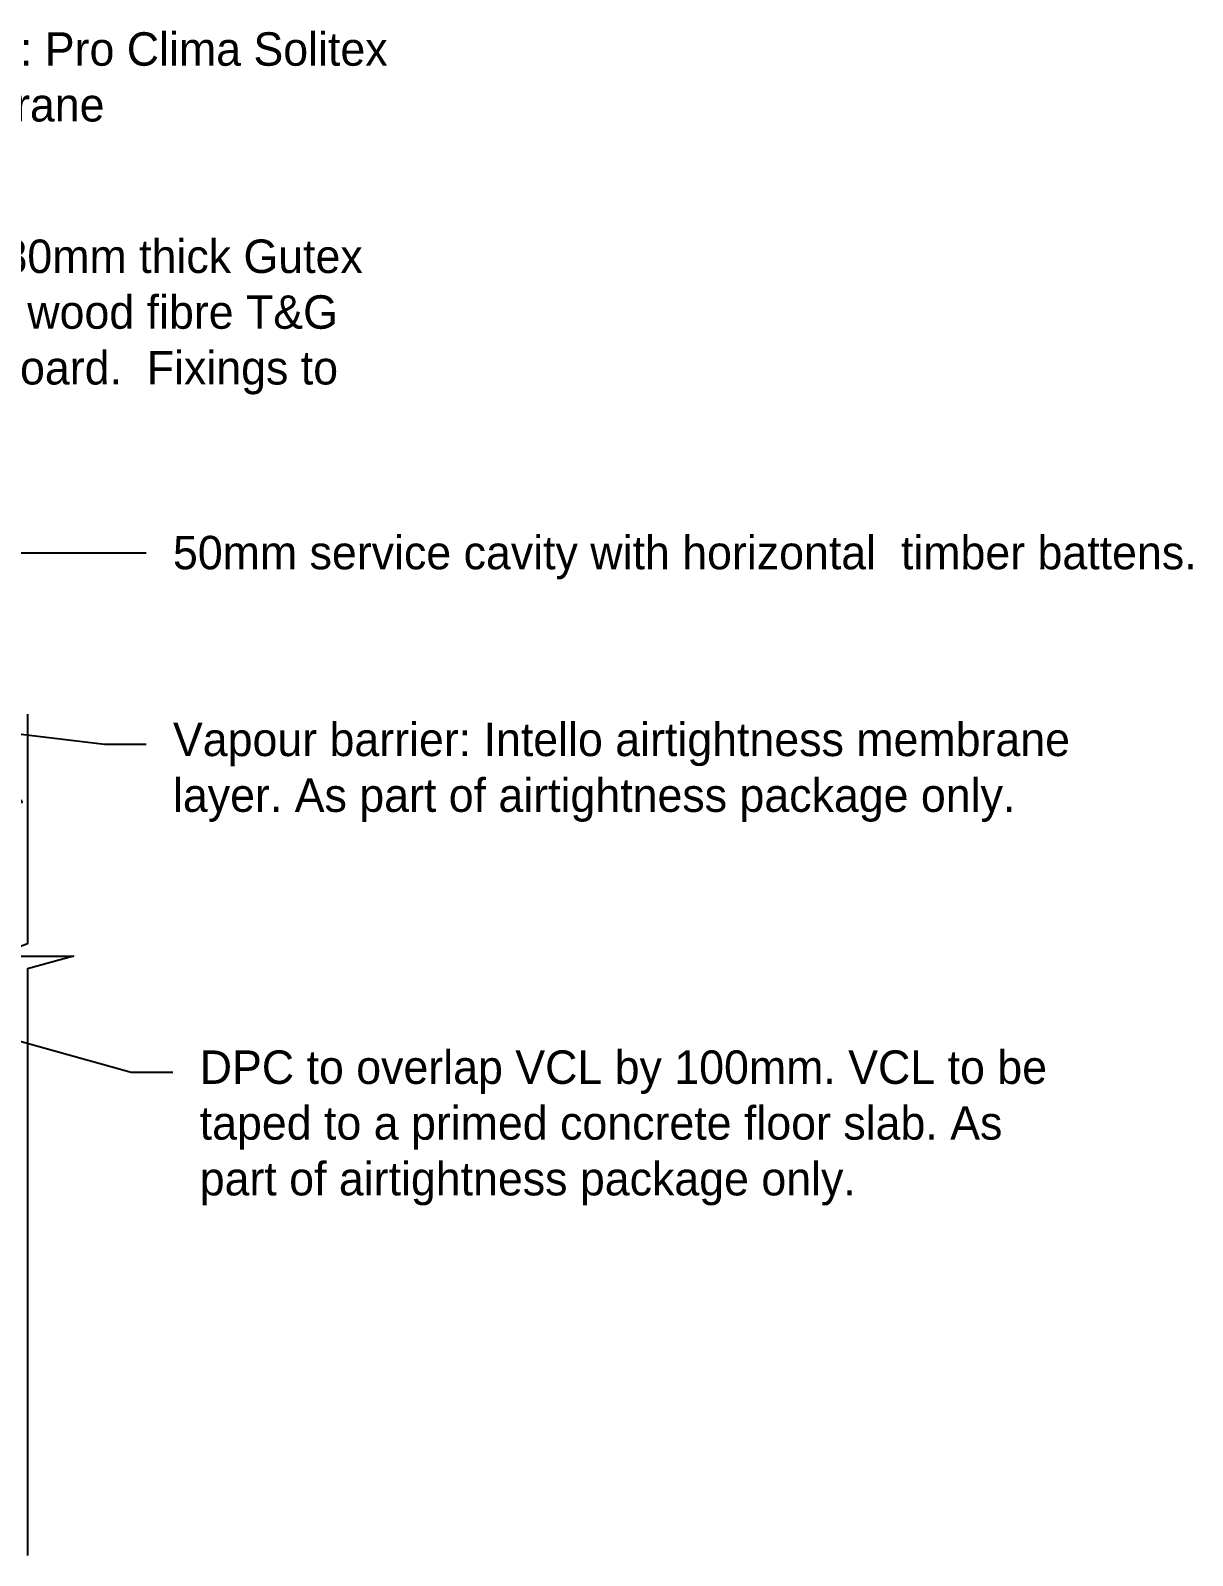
# Model space of a CAD drawing. Header units: millimetres. Extents: x -1562 to 49121, y -21091 to 0.
# Drawn here: x 45181 to 46050, y -7076 to -5936 of the extents above; entities that cross this region are included whole.
import ezdxf
from ezdxf import colors
from ezdxf.entities.mleader import LeaderData, LeaderLine
from ezdxf.math import Vec2, Vec3

# ---------------------------------------------------------------- set-up
doc = ezdxf.new("R2010")
doc.units = ezdxf.units.MM
doc.header["$MEASUREMENT"] = 0
doc.layers.add('-TSD Section Insulation', color=11, linetype='Continuous')
doc.layers.add('H001_HATCH', color=252, linetype='Continuous')
doc.layers.add('LLS_Text', color=6, linetype='Continuous', lineweight=15)
doc.styles.add('Century Gothic', font='GOTHIC.TTF')

# ---------------------------------------------------------------- blocks, each defined once
blk = doc.blocks.new('_Dot')
at = {"color": 0, "linetype": 'ByBlock', "lineweight": -2}
blk.add_line((-0.5, 0), (-1, 0), dxfattribs=at)
at = {"color": 0, "linetype": 'ByBlock', "const_width": 0.5}
blk.add_lwpolyline([(-0.25, 0, 1), (0.25, 0, 1)], format="xyb", close=True, dxfattribs=at)

msp = doc.modelspace()

# ---------------------------------------------------------------- hatches: boundary and pattern name
at = {"layer": '-TSD Section Insulation', "transparency": 33554564}
h = msp.add_hatch(dxfattribs=at)
h.set_pattern_fill('AR-CONC', color=11, scale=15, angle=135)
h.set_pattern_definition([(185, (-96415.60695928217, 4810.599805180387), (-69.42106182179512, 82.7327998758331), [11.25, -123.75]), (130, (-96415.60695928217, 4810.599805180387), (-65.0652224397041, -94.49882510863287), [9, -99]), (235.45144446, (-96421.39204773532, 4817.494205014616), (-134.486283199839, -11.76602465069399), [9.561028799999999, -105.1713168]), (181.1842, (-96436.82016271776, 4789.386601744784), (-95.64206643217778, 130.7540081919492), [16.87499999999994, -185.6249999999995]), (231.6356354900001, (-96444.79032790345, 4800.282769204914), (-202.4567502286343, -4.185010257656444), [14.3415513, -157.757064]), (126.18416399, (-96436.82016271776, 4789.386601744784), (-202.4567501094144, -4.18501026984292), [13.49999999999997, -148.5000001499995]), (156, (-96442.12346357665, 4805.29650432149), (-20.60737147016548, 106.0157358171454), [11.25, -123.75]), (101, (-96442.12346357665, 4805.29650432149), (-102.721265309815, -51.10628895929311), [8.999999999999998, -98.99999999999999]), (206.45144474, (-96443.84074451965, 4814.131148912955), (-123.3286358375592, 54.90944624957298), [9.5610285, -105.1713168]), (172.5, (-96415.60695928217, 4810.599805180387), (-36.59847264188208, -34.01897779595102), [0, -97.8, 0, -100.5, 0, -99.375]), (142.5, (-96415.60695928217, 4810.599805180387), (-69.7364174850545, -13.93094133036901), [0, -57.3, 0, -95.55, 0, -37.875]), (102.4999999999999, (-96391.95423745147, 4786.947083349685), (-54.22811427222909, 59.01272509788091), [0, -37.5, 0, -117, 0, -155.25]), (92.49999999999977, (-96381.34763573365, 4776.340481631891), (-72.47397103109233, 51.23849747976993), [0, -48.75, 0, -77.69999999999999, 0, -110.25])])
h.paths.add_polyline_path([(45178.62705704289, -6657.209886066677), (45178.62705704289, -6637.451562485967), (45213.02584825526, -6627.84840980318), (45154.2222362285, -6627.84840980321), (45178.62705704289, -6618.59470799637), (45178.62705704289, -6511.414102777508), (44356.68880840008, -6511.415743078633), (44380.68672635058, -6661.402491312681), (44407.69526549663, -6661.402491312681), (44407.69526549663, -6762.269012602734), (45007.69526549663, -6762.269012602734), (45007.69526549663, -6661.402491312681)])

# ---------------------------------------------------------------- linework, layer by layer
at = {"layer": 'H001_HATCH', "elevation": -5.978912607370457e-08}
msp.add_lwpolyline([(45178.62705704289, -6447.00850493518), (45178.62705704289, -6618.594707996384), (45154.2222362285, -6627.848409803195), (45213.02584825526, -6627.848409803195), (45178.62705704289, -6637.451562485981), (45178.62705704289, -7075.874062590217)], dxfattribs=at)

# ---------------------------------------------------------------- leaders
at = {"layer": 'LLS_Text'}
ml = msp.add_multileader_mtext('Standard', dxfattribs=at)
ml.set_content('Breather membrane: Pro Clima Solitex Adhero 3000 membrane', color=256, style='Century Gothic')
ml.set_leader_properties(color=11)
ml.set_arrow_properties(name='DOT')
ml.build(insert=Vec2(0, 0))
ml.multileader.update_dxf_attribs({"dogleg_length": 50, "arrow_head_size": 10})
ctx = ml.context
ctx.base_point, ctx.char_height, ctx.arrow_head_size, ctx.landing_gap_size, ctx.plane_origin = Vec3(44855.60851939472, -5950.211168303451), 25, 10, 20, Vec3(45108.41325413028, -5951.90670892185)
notes = []
notes.append((ctx, [(0, (1, 1, 0), (44824.45090088596, -5950.211168303451), (1, 0), 31.15761850876493, [(0, [(44307.70744594808, -6040.923208998075)], 0, [])])]))
ctx.mtext.insert, ctx.mtext.width, ctx.mtext.defined_height, ctx.mtext.flow_direction = Vec3(44875.60851939472, -5937.396756338801), 609.9901450696889, 96.13911305073992, 5
ml = msp.add_multileader_mtext('Standard', dxfattribs=at)
ml.set_content('600 mm x 1.76m x 80mm thick Gutex Multi-therm: Natural wood fibre T&G external insulation board.  Fixings to timber frame. ', color=256, style='Century Gothic')
ml.set_leader_properties(color=11)
ml.set_arrow_properties(name='DOT')
ml.build(insert=Vec2(0, 0))
ml.multileader.update_dxf_attribs({"dogleg_length": 50, "arrow_head_size": 10})
ctx = ml.context
ctx.base_point, ctx.char_height, ctx.arrow_head_size, ctx.landing_gap_size, ctx.plane_origin = Vec3(44855.60851939472, -6108.420288229861), 25, 10, 20, Vec3(45090.78075851045, -6132.903788173562)
notes.append((ctx, [(0, (1, 1, 0), (44824.45090088596, -6108.420288229861), (1, 0), 31.15761850876493, [(0, [(44347.11279435755, -6108.420288229861)], 0, [])])]))
ctx.mtext.insert, ctx.mtext.width, ctx.mtext.defined_height, ctx.mtext.flow_direction = Vec3(44875.60851939472, -6092.300301826054), 576.1172552827811, 96.13911305073992, 5
ml = msp.add_multileader_mtext('Standard', dxfattribs=at)
ml.set_content('50mm service cavity with horizontal  timber battens. ', color=256, style='Century Gothic')
ml.set_leader_properties(color=11)
ml.set_arrow_properties(name='DOT')
ml.build(insert=Vec2(0, 0))
ml.multileader.update_dxf_attribs({"dogleg_length": 50, "arrow_head_size": 10})
ctx = ml.context
ctx.base_point, ctx.char_height, ctx.arrow_head_size, ctx.landing_gap_size, ctx.plane_origin = Vec3(45267.3303470864, -6326.504190732132, -7.726414579472781e-09), 25, 10, 20, Vec3(45254.440369624, -6187.262583875567, -7.726414579472781e-09)
notes.append((ctx, [(0, (1, 1, 0), (45236.17272857764, -6326.504190732132, -7.726414579472781e-09), (1, 0), 31.15761850876493, [(0, [(44655.17272857764, -6326.504190732132, -7.726414579472781e-09)], 0, [])])]))
ctx.mtext.insert, ctx.mtext.width, ctx.mtext.defined_height, ctx.mtext.flow_direction = Vec3(45287.3303470864, -6313.766257353478, -7.726414579472781e-09), 743.8632870965848, 120.0201903413417, 5
ml = msp.add_multileader_mtext('Standard', dxfattribs=at)
ml.set_content('Vapour barrier: Intello airtightness membrane layer. As part of airtightness package only.', color=256, style='Century Gothic')
ml.set_leader_properties(color=11)
ml.set_arrow_properties(name='DOT')
ml.build(insert=Vec2(0, 0))
ml.multileader.update_dxf_attribs({"dogleg_length": 50, "arrow_head_size": 10})
ctx = ml.context
ctx.base_point, ctx.char_height, ctx.arrow_head_size, ctx.landing_gap_size, ctx.plane_origin = Vec3(45267.3303470864, -6469.504190732132, -7.726414579472781e-09), 25, 10, 20, Vec3(45254.440369624, -6449.178256101488, -7.726414579472781e-09)
notes.append((ctx, [(0, (1, 1, 0), (45236.17272857764, -6469.504190732132, -7.726414579472781e-09), (1, 0), 31.15761850876493, [(0, [(44612.27417653355, -6395.525139184119, -7.726414579472781e-09)], 0, [])])]))
ctx.mtext.insert, ctx.mtext.width, ctx.mtext.defined_height, ctx.mtext.flow_direction = Vec3(45287.3303470864, -6453.384204328325, -7.726414579472781e-09), 711.7300895846674, 96.13911305073992, 5
ml = msp.add_multileader_mtext('Standard', dxfattribs=at)
ml.set_content('DPC to overlap VCL by 100mm. VCL to be taped to a primed concrete floor slab. As part of airtightness package only.', color=256, style='Century Gothic')
ml.set_leader_properties(color=11)
ml.set_arrow_properties(name='DOT')
ml.build(insert=Vec2(0, 0))
ml.multileader.update_dxf_attribs({"dogleg_length": 31.15761850876493, "arrow_head_size": 10})
ctx = ml.context
ctx.base_point, ctx.char_height, ctx.arrow_head_size, ctx.landing_gap_size, ctx.plane_origin = Vec3(45287.34622197649, -6714.504190732132, -7.936001720818936e-09), 25, 10, 20, Vec3(46057.60905536915, -7095.341273956659, -7.936001720818936e-09)
notes.append((ctx, [(0, (1, 1, 0), (45256.18860346773, -6714.504190732132, -7.936001720818936e-09), (1, 0), 31.15761850876493, [(0, [(44522.80335207725, -6511.421123093873, -7.936001720818936e-09)], 0, [])])]))
ctx.mtext.insert, ctx.mtext.width, ctx.mtext.defined_height, ctx.mtext.flow_direction = Vec3(45307.34622197649, -6698.384204328325, -7.936001720818936e-09), 636.2199129286455, 450.054781921149, 5
for ctx, leaders in notes:
    for number, flags, end, landing, length, lines in leaders:
        leader = LeaderData()
        leader.index, (leader.has_last_leader_line, leader.has_dogleg_vector, leader.attachment_direction) = number, flags
        leader.last_leader_point, leader.dogleg_vector, leader.dogleg_length = Vec3(end), Vec3(landing), length
        for number, points, colour, breaks in lines:
            line = LeaderLine()
            line.index, line.vertices, line.color, line.breaks = number, Vec3.list(points), colors.encode_raw_color(colour), breaks
            leader.lines.append(line)
        ctx.leaders.append(leader)

doc.saveas('drawing.dxf')
